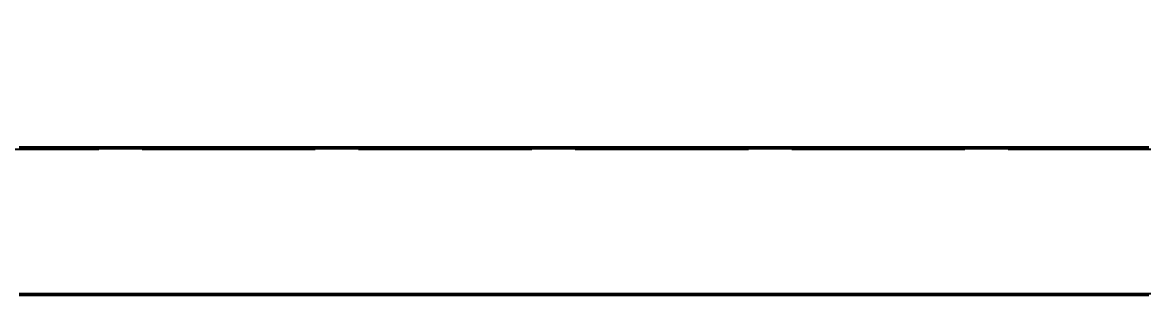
# Model space of a CAD drawing. Header units: millimetres. Extents: x 0 to 594, y 0 to 420.
# Drawn here: x 75.45 to 94.87, y 202.73 to 207.44 of the extents above; entities that cross this region are included whole.
import ezdxf

# ---------------------------------------------------------------- set-up
doc = ezdxf.new("R2010")
doc.units = ezdxf.units.MM
doc.linetypes.add('ISO02-TRAZOS', pattern=[3.75, 3, -0.75])
for name, color, linetype, lineweight in [('01-VISIBLE', 7, 'CONTINUOUS', 50), ('02-OCULTA', 4, 'ISO02-TRAZOS', 25), ('04-COTA', 3, 'CONTINUOUS', 25)]:
    doc.layers.add(name, color=color, linetype=linetype, lineweight=lineweight)
doc.styles.add('ISO3098', font='isocpeur.ttf')
doc.dimstyles.new('FLAMA-ISO', dxfattribs={"dimtxt": 3.5, "dimasz": 3, "dimexe": 2, "dimexo": 1, "dimgap": 1, "dimtad": 1, "dimdec": 1, "dimtxsty": 'ISO3098', "dimcen": 2.5, "dimclrd": 3, "dimclre": 3, "dimclrt": 3, "dimazin": 3, "dimtfac": 1, "dimtmove": 0, "dimatfit": 3, "dimlwd": 25, "dimlwe": 25})

msp = doc.modelspace()

# ---------------------------------------------------------------- linework, layer by layer
at = {"layer": '01-VISIBLE'}
for points in [[(94.963, 205.27), (94.855, 205.27), (94.748, 205.27), (94.64, 205.27), (94.532, 205.27), (94.425, 205.27), (94.317, 205.27), (94.21, 205.27), (94.103, 205.27), (93.995, 205.27), (93.888, 205.27), (93.78, 205.27), (93.672, 205.27), (93.565, 205.27), (93.457, 205.27), (93.35, 205.27), (93.243, 205.27), (93.135, 205.27), (93.028, 205.27), (92.92, 205.27), (92.812, 205.27), (92.705, 205.27), (92.597, 205.27), (92.49, 205.27), (92.383, 205.27), (92.275, 205.27), (92.168, 205.27), (92.06, 205.27), (91.953, 205.27), (91.845, 205.27), (91.737, 205.27), (91.63, 205.27), (91.523, 205.27), (91.415, 205.27), (91.308, 205.27), (91.2, 205.27), (91.093, 205.27), (90.985, 205.27), (90.877, 205.27), (90.77, 205.27), (90.662, 205.27), (90.555, 205.27), (90.447, 205.27), (90.34, 205.27), (90.233, 205.27), (90.125, 205.27), (90.017, 205.27), (89.91, 205.27), (89.803, 205.27), (89.695, 205.27), (89.587, 205.27), (89.48, 205.27), (89.373, 205.27), (89.265, 205.27), (89.157, 205.27), (89.05, 205.27), (88.942, 205.27), (88.835, 205.27), (88.728, 205.27), (88.62, 205.27), (88.513, 205.27), (88.405, 205.27), (88.297, 205.27), (88.19, 205.27), (88.082, 205.27), (87.975, 205.27), (87.868, 205.27), (87.76, 205.27), (87.653, 205.27), (87.545, 205.27), (87.438, 205.27), (87.33, 205.27), (87.223, 205.27), (87.115, 205.27), (87.007, 205.27), (86.9, 205.27), (86.793, 205.27), (86.685, 205.27), (86.578, 205.27), (86.47, 205.27), (86.362, 205.27), (86.255, 205.27), (86.147, 205.27), (86.04, 205.27), (85.933, 205.27), (85.825, 205.27), (85.718, 205.27), (85.61, 205.27), (85.502, 205.27), (85.395, 205.27), (85.287, 205.27), (85.18, 205.27), (85.072, 205.27), (84.965, 205.27), (84.858, 205.27), (84.75, 205.27), (84.642, 205.27), (84.535, 205.27), (84.427, 205.27), (84.32, 205.27), (84.213, 205.27), (84.105, 205.27), (83.998, 205.27), (83.89, 205.27), (83.782, 205.27), (83.675, 205.27), (83.567, 205.27), (83.46, 205.27), (83.352, 205.27), (83.245, 205.27), (83.138, 205.27), (83.03, 205.27), (82.922, 205.27), (82.815, 205.27), (82.707, 205.27), (82.6, 205.27), (82.493, 205.27), (82.385, 205.27), (82.278, 205.27), (82.17, 205.27), (82.062, 205.27), (81.955, 205.27), (81.847, 205.27), (81.74, 205.27), (81.632, 205.27), (81.525, 205.27), (81.418, 205.27), (81.31, 205.27), (81.203, 205.27), (81.095, 205.27), (80.987, 205.27), (80.88, 205.27), (80.773, 205.27), (80.665, 205.27), (80.558, 205.27), (80.45, 205.27), (80.343, 205.27), (80.235, 205.27), (80.127, 205.27), (80.02, 205.27), (79.912, 205.27), (79.805, 205.27), (79.698, 205.27), (79.59, 205.27), (79.483, 205.27), (79.375, 205.27), (79.267, 205.27), (79.16, 205.27), (79.053, 205.27), (78.945, 205.27), (78.837, 205.27), (78.73, 205.27), (78.623, 205.27), (78.515, 205.27), (78.407, 205.27), (78.3, 205.27), (78.192, 205.27), (78.085, 205.27), (77.977, 205.27), (77.87, 205.27), (77.763, 205.27), (77.655, 205.27), (77.547, 205.27), (77.44, 205.27), (77.332, 205.27), (77.225, 205.27), (77.118, 205.27), (77.01, 205.27), (76.903, 205.27), (76.795, 205.27), (76.688, 205.27), (76.58, 205.27), (76.472, 205.27), (76.365, 205.27), (76.257, 205.27), (76.15, 205.27), (76.043, 205.27), (75.935, 205.27), (75.828, 205.27), (75.72, 205.27), (75.612, 205.27), (75.505, 205.27), (75.398, 205.27)], [(75.397, 202.73), (75.505, 202.73), (75.612, 202.73), (75.72, 202.73), (75.827, 202.73), (75.935, 202.73), (76.042, 202.73), (76.15, 202.73), (76.257, 202.73), (76.365, 202.73), (76.472, 202.73), (76.58, 202.73), (76.687, 202.73), (76.795, 202.73), (76.902, 202.73), (77.01, 202.73), (77.117, 202.73), (77.225, 202.73), (77.332, 202.73), (77.44, 202.73), (77.547, 202.73), (77.655, 202.73), (77.763, 202.73), (77.87, 202.73), (77.977, 202.73), (78.085, 202.73), (78.192, 202.73), (78.3, 202.73), (78.407, 202.73), (78.515, 202.73), (78.623, 202.73), (78.73, 202.73), (78.837, 202.73), (78.945, 202.73), (79.053, 202.73), (79.16, 202.73), (79.267, 202.73), (79.375, 202.73), (79.483, 202.73), (79.59, 202.73), (79.698, 202.73), (79.805, 202.73), (79.912, 202.73), (80.02, 202.73), (80.127, 202.73), (80.235, 202.73), (80.343, 202.73), (80.45, 202.73), (80.558, 202.73), (80.665, 202.73), (80.773, 202.73), (80.88, 202.73), (80.987, 202.73), (81.095, 202.73), (81.203, 202.73), (81.31, 202.73), (81.418, 202.73), (81.525, 202.73), (81.632, 202.73), (81.74, 202.73), (81.847, 202.73), (81.955, 202.73), (82.062, 202.73), (82.17, 202.73), (82.278, 202.73), (82.385, 202.73), (82.493, 202.73), (82.6, 202.73), (82.707, 202.73), (82.815, 202.73), (82.922, 202.73), (83.03, 202.73), (83.138, 202.73), (83.245, 202.73), (83.352, 202.73), (83.46, 202.73), (83.567, 202.73), (83.675, 202.73), (83.782, 202.73), (83.89, 202.73), (83.998, 202.73), (84.105, 202.73), (84.213, 202.73), (84.32, 202.73), (84.427, 202.73), (84.535, 202.73), (84.642, 202.73), (84.75, 202.73), (84.858, 202.73), (84.965, 202.73), (85.072, 202.73), (85.18, 202.73), (85.287, 202.73), (85.395, 202.73), (85.502, 202.73), (85.61, 202.73), (85.718, 202.73), (85.825, 202.73), (85.933, 202.73), (86.04, 202.73), (86.147, 202.73), (86.255, 202.73), (86.362, 202.73), (86.47, 202.73), (86.578, 202.73), (86.685, 202.73), (86.793, 202.73), (86.9, 202.73), (87.007, 202.73), (87.115, 202.73), (87.223, 202.73), (87.33, 202.73), (87.438, 202.73), (87.545, 202.73), (87.653, 202.73), (87.76, 202.73), (87.868, 202.73), (87.975, 202.73), (88.082, 202.73), (88.19, 202.73), (88.297, 202.73), (88.405, 202.73), (88.513, 202.73), (88.62, 202.73), (88.728, 202.73), (88.835, 202.73), (88.942, 202.73), (89.05, 202.73), (89.157, 202.73), (89.265, 202.73), (89.373, 202.73), (89.48, 202.73), (89.587, 202.73), (89.695, 202.73), (89.803, 202.73), (89.91, 202.73), (90.017, 202.73), (90.125, 202.73), (90.233, 202.73), (90.34, 202.73), (90.447, 202.73), (90.555, 202.73), (90.662, 202.73), (90.77, 202.73), (90.877, 202.73), (90.985, 202.73), (91.093, 202.73), (91.2, 202.73), (91.308, 202.73), (91.415, 202.73), (91.523, 202.73), (91.63, 202.73), (91.737, 202.73), (91.845, 202.73), (91.953, 202.73), (92.06, 202.73), (92.168, 202.73), (92.275, 202.73), (92.383, 202.73), (92.49, 202.73), (92.597, 202.73), (92.705, 202.73), (92.812, 202.73), (92.92, 202.73), (93.028, 202.73), (93.135, 202.73), (93.243, 202.73), (93.35, 202.73), (93.457, 202.73), (93.565, 202.73), (93.672, 202.73), (93.78, 202.73), (93.888, 202.73), (93.995, 202.73), (94.103, 202.73), (94.21, 202.73), (94.317, 202.73), (94.425, 202.73), (94.532, 202.73), (94.64, 202.73), (94.748, 202.73), (94.855, 202.73), (94.963, 202.73)]]:
    msp.add_lwpolyline(points, dxfattribs=at)
at = {"layer": '02-OCULTA'}
for p, q in [((73.776, 205.25), (117.224, 205.25)), ((72, 202.75), (121, 202.75))]:
    msp.add_line(p, q, dxfattribs=at)

# ---------------------------------------------------------------- dimensions: what is measured, and where the dimension line sits
at = {"layer": '04-COTA'}
msp.add_linear_dim(base=(72, 234), p1=(72, 204), p2=(119, 204), dimstyle='FLAMA-ISO', override={"dimlfac": 10}, dxfattribs=at).render()

doc.saveas('drawing.dxf')
